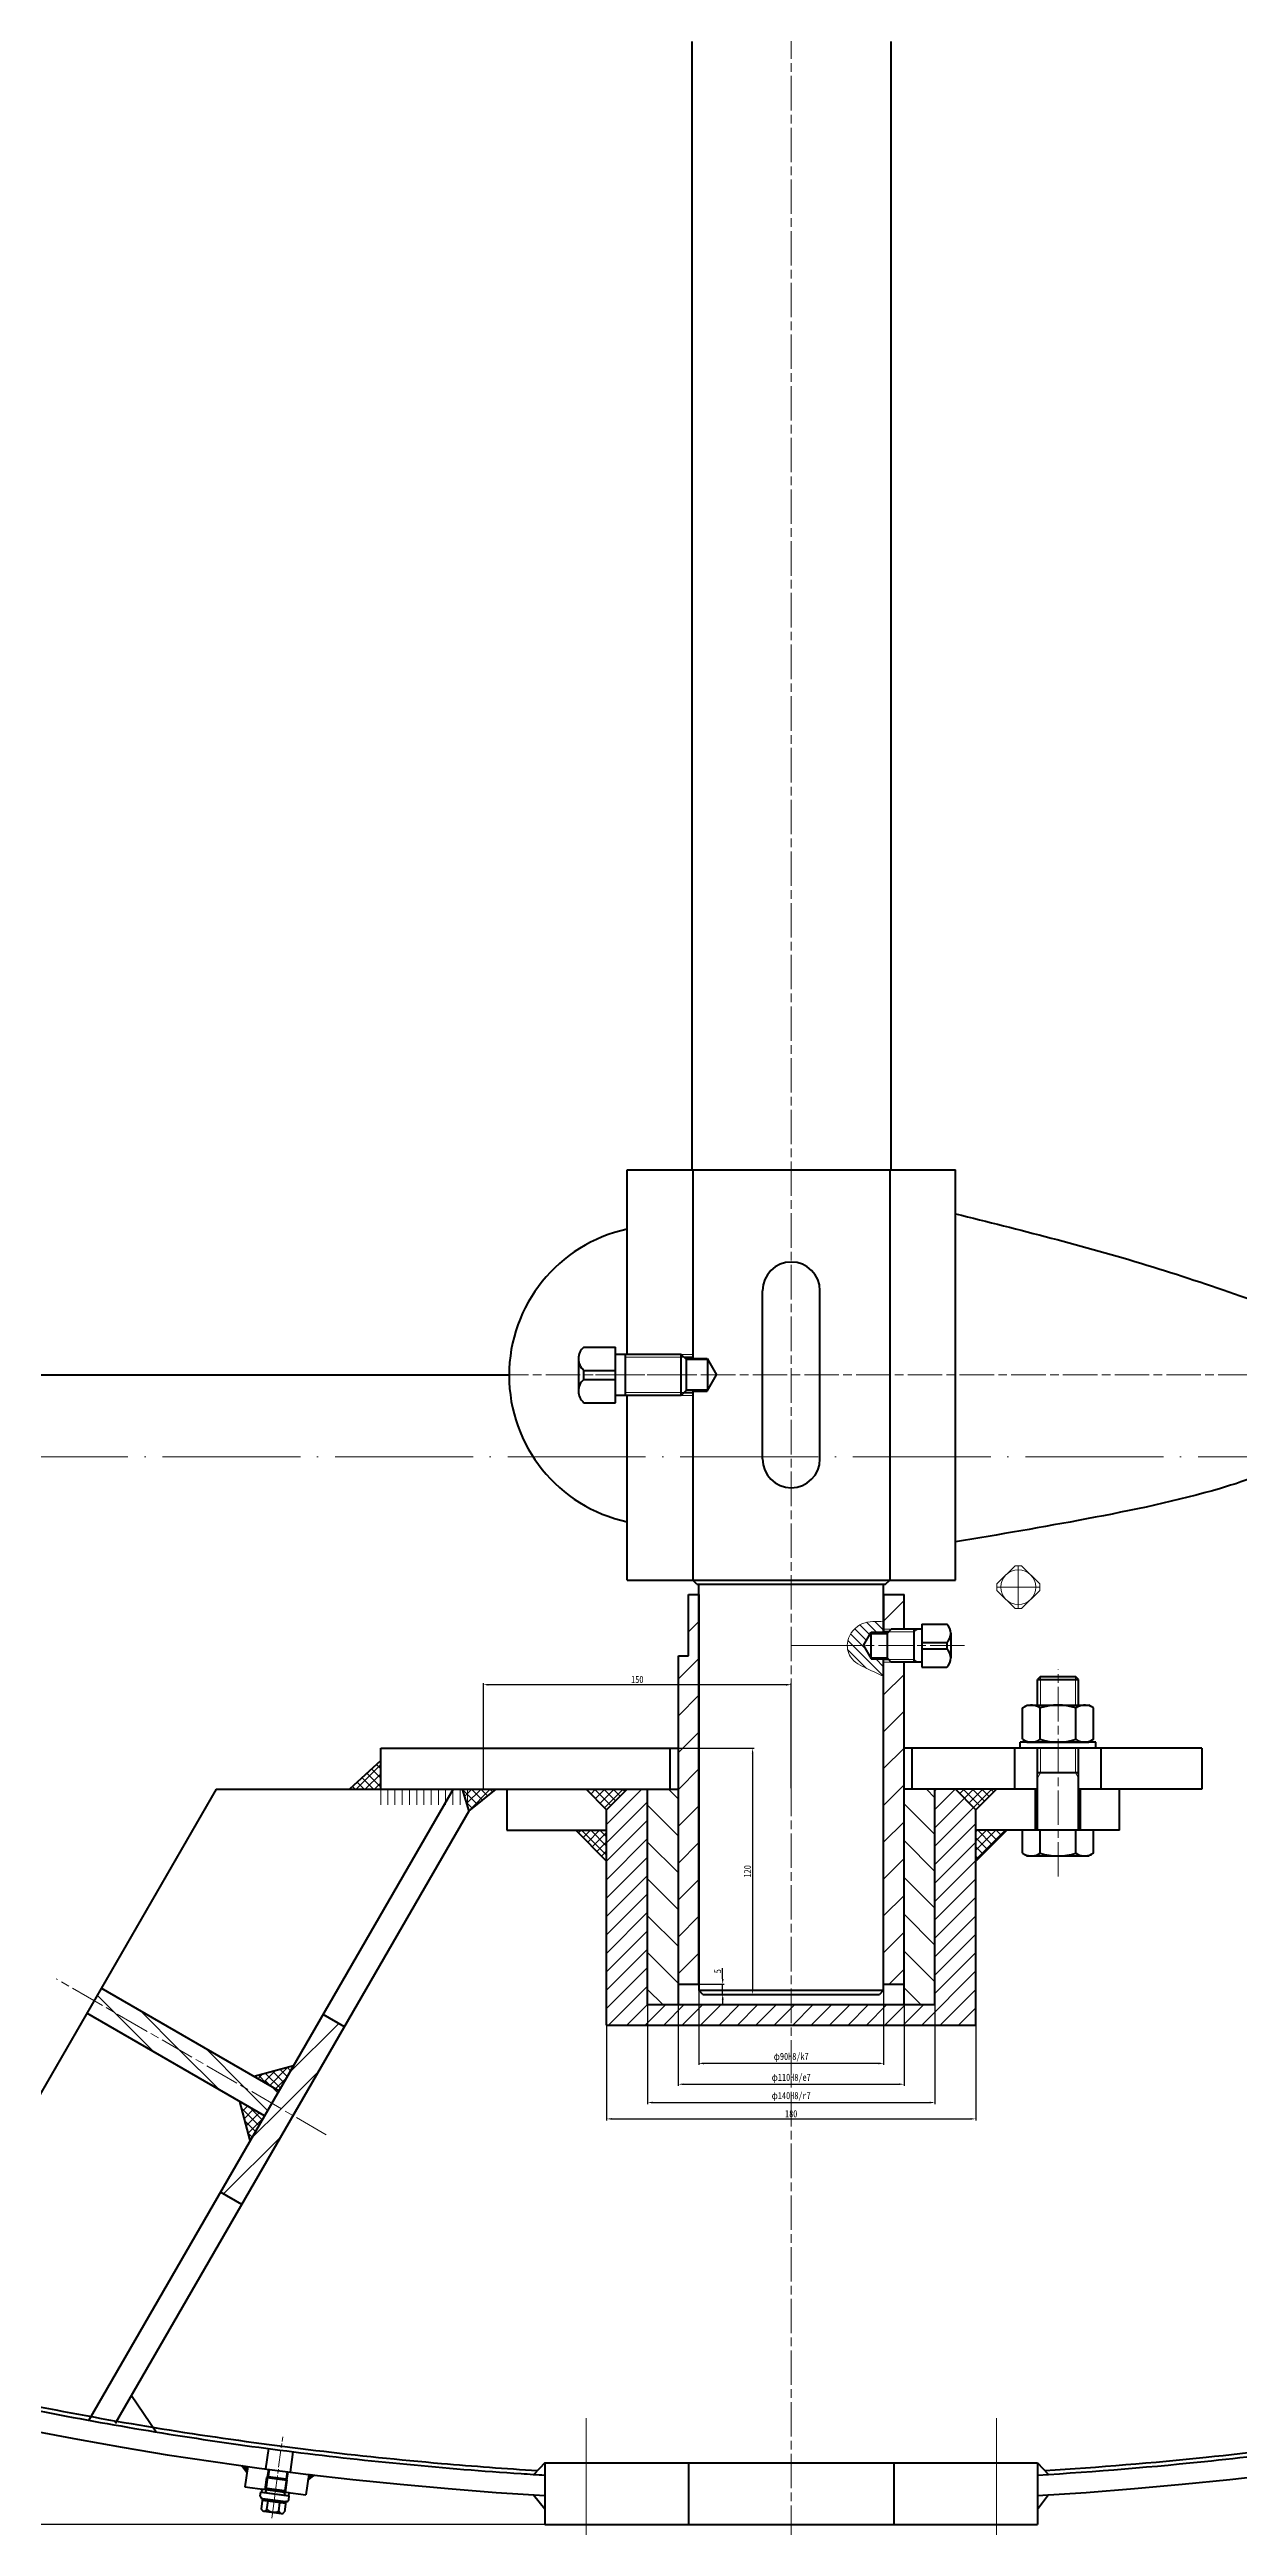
# Model space of a CAD drawing. Header units: millimetres. Extents: x 17368 to 100025, y -24769 to 12950.
# Drawn here: x 65357 to 65936, y -631 to 577 of the extents above; entities that cross this region are included whole.
import ezdxf

# ---------------------------------------------------------------- set-up
doc = ezdxf.new("R2010")
doc.units = ezdxf.units.MM
doc.header["$LTSCALE"] = 2.8
for name, pattern in [('ACAD_ISO04W100', [30, 24, -3, 0, -3]), ('AM_ISO08W050', [18, 12, -1.5, 3, -1.5]), ('AM_ISO08W050x2', [9, 6, -0.75, 1.5, -0.75])]:
    doc.linetypes.add(name, pattern=pattern)
doc.layers.get('0').update_dxf_attribs({"lineweight": 50})
doc.layers.get('Defpoints').update_dxf_attribs({"lineweight": 50})
for name, color, linetype, lineweight in [('AM_0N', 7, 'Continuous', 50), ('AM_4', 3, 'Continuous', 15), ('AM_4N', 3, 'Continuous', 15), ('AM_7N', 4, 'AM_ISO08W050', 15), ('dim', 7, 'Continuous', 15), ('red', 1, 'ACAD_ISO04W100', 15), ('细实线', 5, 'Continuous', 15)]:
    doc.layers.add(name, color=color, linetype=linetype, lineweight=lineweight)
doc.layers.add('不可打印线2', color=2, linetype='Continuous', lineweight=15, plot=False)
doc.styles.add('仿宋体', font='', dxfattribs={"width": 0.7, "height": 3.5})
doc.styles.get('仿宋体').set_extended_font_data('FangSong_GB2312')
doc.dimstyles.new('ISO-25', dxfattribs={"dimtxt": 3.5, "dimasz": 2.5, "dimexe": 1.25, "dimexo": 0.625, "dimtad": 1, "dimdsep": 46, "dimtxsty": '仿宋体', "dimcen": 2.5, "dimadec": 0, "dimazin": 0, "dimtfac": 1, "dimtmove": 0, "dimatfit": 1, "dimfxl": 0, "dimarcsym": 0})

# ---------------------------------------------------------------- blocks, each defined once
blk = doc.blocks.new('*D1276')
at = {"layer": 'Defpoints', "color": 0, "lineweight": 15}
for p in [(64013.8, 2340.4), (64667.7, 2340.4), (65618.3, -630)]:
    blk.add_point(p, dxfattribs=at)
at = {"layer": '细实线', "color": 0, "lineweight": -2}
for p, q in [((64667, 2340.4), (64013, 2340.4)), ((64013.8, -627.5), (64013.8, 2337.9)), ((65617.7, -630), (64013, -630))]:
    blk.add_line(p, q, dxfattribs=at)
at = {"layer": '细实线', "color": 0, "lineweight": 15}
for points in [[(64013.4, 2337.9), (64014.2, 2337.9), (64013.8, 2340.4)], [(64013.4, -627.5), (64014.2, -627.5), (64013.8, -630)]]:
    blk.add_solid(points, dxfattribs=at)
at = {"layer": '细实线', "color": 0, "insert": (64011.2, 855.2), "char_height": 3.5, "attachment_point": 5, "rotation": 90, "style": '仿宋体'}
blk.add_mtext('2970.39', dxfattribs=at)
blk = doc.blocks.new('*D1667')
at = {"layer": 'Defpoints', "color": 0, "lineweight": 15}
for p in [(65718.3, -220.6), (65568.3, -271.6), (65718.3, -271.6)]:
    blk.add_point(p, dxfattribs=at)
at = {"layer": '不可打印线2', "color": 0, "lineweight": -2}
for p, q in [((65568.3, -271), (65568.3, -219.8)), ((65570.8, -220.6), (65715.8, -220.6)), ((65718.3, -271), (65718.3, -219.8))]:
    blk.add_line(p, q, dxfattribs=at)
at = {"layer": '不可打印线2', "color": 0, "lineweight": 15}
for points in [[(65570.8, -220.2), (65570.8, -221.1), (65568.3, -220.6)], [(65715.8, -220.2), (65715.8, -221.1), (65718.3, -220.6)]]:
    blk.add_solid(points, dxfattribs=at)
at = {"layer": '不可打印线2', "color": 0, "lineweight": 15, "insert": (65643.3, -218.1), "char_height": 3.5, "attachment_point": 5, "style": '仿宋体'}
blk.add_mtext('150', dxfattribs=at)
blk = doc.blocks.new('*D1668')
at = {"layer": 'Defpoints', "color": 0, "lineweight": 15}
for p in [(65673.3, -366.2), (65763.3, -363.9), (65763.3, -405.2)]:
    blk.add_point(p, dxfattribs=at)
at = {"layer": '不可打印线2', "color": 0, "lineweight": -2}
for p, q in [((65673.3, -366.8), (65673.3, -406)), ((65763.3, -364.5), (65763.3, -406)), ((65675.8, -405.2), (65760.8, -405.2))]:
    blk.add_line(p, q, dxfattribs=at)
at = {"layer": '不可打印线2', "color": 0, "lineweight": 15}
for points in [[(65675.8, -404.8), (65675.8, -405.7), (65673.3, -405.2)], [(65760.8, -404.8), (65760.8, -405.7), (65763.3, -405.2)]]:
    blk.add_solid(points, dxfattribs=at)
at = {"layer": '不可打印线2', "color": 0, "lineweight": 15, "insert": (65718.3, -402.3), "char_height": 3.5, "attachment_point": 5, "style": '仿宋体'}
blk.add_mtext('φ90H8/k7', dxfattribs=at)
blk = doc.blocks.new('*D1669')
at = {"layer": 'Defpoints', "color": 0, "lineweight": 15}
for p in [(65773.3, -361.5), (65663.3, -366.3), (65773.3, -415.4)]:
    blk.add_point(p, dxfattribs=at)
at = {"layer": '不可打印线2', "color": 0, "lineweight": -2}
for p, q in [((65773.3, -362.1), (65773.3, -416.2)), ((65663.3, -366.9), (65663.3, -416.2)), ((65665.8, -415.4), (65770.8, -415.4))]:
    blk.add_line(p, q, dxfattribs=at)
at = {"layer": '不可打印线2', "color": 0, "lineweight": 15}
for points in [[(65665.8, -415), (65665.8, -415.8), (65663.3, -415.4)], [(65770.8, -415), (65770.8, -415.8), (65773.3, -415.4)]]:
    blk.add_solid(points, dxfattribs=at)
at = {"layer": '不可打印线2', "color": 0, "lineweight": 15, "insert": (65718.3, -412.5), "char_height": 3.5, "attachment_point": 5, "style": '仿宋体'}
blk.add_mtext('φ110H8/e7', dxfattribs=at)
blk = doc.blocks.new('*D1670')
at = {"layer": 'Defpoints', "color": 0, "lineweight": 15}
for p in [(65648.3, -347.5), (65788.3, -347.5), (65788.3, -424.3)]:
    blk.add_point(p, dxfattribs=at)
at = {"layer": '不可打印线2', "color": 0, "lineweight": -2}
for p, q in [((65648.3, -348.2), (65648.3, -425.1)), ((65788.3, -348.2), (65788.3, -425.1)), ((65650.8, -424.3), (65785.8, -424.3))]:
    blk.add_line(p, q, dxfattribs=at)
at = {"layer": '不可打印线2', "color": 0, "lineweight": 15}
for points in [[(65650.8, -423.9), (65650.8, -424.8), (65648.3, -424.3)], [(65785.8, -423.9), (65785.8, -424.8), (65788.3, -424.3)]]:
    blk.add_solid(points, dxfattribs=at)
at = {"layer": '不可打印线2', "color": 0, "lineweight": 15, "insert": (65718.3, -421.4), "char_height": 3.5, "attachment_point": 5, "style": '仿宋体'}
blk.add_mtext('φ140H8/r7', dxfattribs=at)
blk = doc.blocks.new('*D1671')
at = {"layer": 'Defpoints', "color": 0, "lineweight": 15}
for p in [(65628.3, -371.6), (65808.3, -371.6), (65808.3, -432.3)]:
    blk.add_point(p, dxfattribs=at)
at = {"layer": '不可打印线2', "color": 0, "lineweight": -2}
for p, q in [((65628.3, -372.3), (65628.3, -433.1)), ((65808.3, -372.3), (65808.3, -433.1)), ((65630.8, -432.3), (65805.8, -432.3))]:
    blk.add_line(p, q, dxfattribs=at)
at = {"layer": '不可打印线2', "color": 0, "lineweight": 15}
for points in [[(65630.8, -431.9), (65630.8, -432.7), (65628.3, -432.3)], [(65805.8, -431.9), (65805.8, -432.7), (65808.3, -432.3)]]:
    blk.add_solid(points, dxfattribs=at)
at = {"layer": '不可打印线2', "color": 0, "lineweight": 15, "insert": (65718.3, -429.8), "char_height": 3.5, "attachment_point": 5, "style": '仿宋体'}
blk.add_mtext('180', dxfattribs=at)
blk = doc.blocks.new('*D1672')
at = {"layer": 'Defpoints', "color": 0, "lineweight": 15}
for p in [(65673.3, -366.6), (65677.8, -371.6), (65684.9, -366.6)]:
    blk.add_point(p, dxfattribs=at)
at = {"layer": '不可打印线2', "color": 0, "lineweight": -2}
for p, q in [((65684.9, -364.1), (65684.9, -358.9)), ((65674, -366.6), (65685.7, -366.6)), ((65678.5, -371.6), (65685.7, -371.6)), ((65684.9, -371.6), (65684.9, -366.6)), ((65684.9, -374.1), (65684.9, -376.6))]:
    blk.add_line(p, q, dxfattribs=at)
at = {"layer": '不可打印线2', "color": 0, "lineweight": 15}
for points in [[(65684.5, -364.1), (65685.4, -364.1), (65684.9, -366.6)], [(65684.5, -374.1), (65685.4, -374.1), (65684.9, -371.6)]]:
    blk.add_solid(points, dxfattribs=at)
at = {"layer": '不可打印线2', "color": 0, "lineweight": 15, "insert": (65682.4, -360.3), "char_height": 3.5, "attachment_point": 5, "rotation": 90, "style": '仿宋体'}
blk.add_mtext('5', dxfattribs=at)
blk = doc.blocks.new('*D1673')
at = {"layer": 'Defpoints', "color": 0, "lineweight": 15}
for p in [(65657.5, -251.6), (65685.2, -371.6), (65699.5, -371.6)]:
    blk.add_point(p, dxfattribs=at)
at = {"layer": '不可打印线2', "color": 0, "lineweight": -2}
for p, q in [((65658.1, -251.6), (65700.3, -251.6)), ((65699.5, -254.1), (65699.5, -369.1)), ((65685.8, -371.6), (65700.3, -371.6))]:
    blk.add_line(p, q, dxfattribs=at)
at = {"layer": '不可打印线2', "color": 0, "lineweight": 15}
for points in [[(65699.1, -254.1), (65699.9, -254.1), (65699.5, -251.6)], [(65699.1, -369.1), (65699.9, -369.1), (65699.5, -371.6)]]:
    blk.add_solid(points, dxfattribs=at)
at = {"layer": '不可打印线2', "color": 0, "lineweight": 15, "insert": (65697, -311.6), "char_height": 3.5, "attachment_point": 5, "rotation": 90, "style": '仿宋体'}
blk.add_mtext('120', dxfattribs=at)

msp = doc.modelspace()

# ---------------------------------------------------------------- hatches: boundary and pattern name
at = {"layer": 'dim'}
h = msp.add_hatch(dxfattribs=at)
h.set_pattern_fill('ANSI37', color=256, scale=0.1, angle=-7.62934529, style=0)
h.set_pattern_definition([(37.3706547, (32533.68997, 9643.70398), (-0.1927126204, 0.252325377), []), (127.3706547, (32533.68997, 9643.70398), (-0.252325377, -0.1927126204), [])])
h.paths.add_polyline_path([(65450.48856, -601.32957), (65453.06579, -604.70158), (65453.46408, -601.72814)])
h = msp.add_hatch(dxfattribs=at)
h.set_pattern_fill('ANSI37', color=256, scale=0.1, angle=-7.62934529, style=0)
h.set_pattern_definition([(37.3706547, (32543.60145, 9642.6066), (-0.1927126204, 0.252325377), []), (127.3706547, (32543.60145, 9642.6066), (-0.252325377, -0.1927126204), [])])
h.paths.add_polyline_path([(65482.80022, -608.45426), (65486.17404, -605.87938), (65483.19852, -605.48081)])
at = {"layer": '细实线', "lineweight": 15}
h = msp.add_hatch(dxfattribs=at)
h.set_pattern_fill('ANSI31', color=256, scale=4, style=0)
h.set_pattern_definition([(45, (-2418.372, 2770.228), (-8.9802561, 8.9802561), [])])
h.paths.add_polyline_path([(65668.3313, -206.59), (65663.3313, -206.59), (65663.3313, -366.59), (65673.3313, -366.59), (65673.3313, -176.59), (65668.3313, -176.59)])
h.paths.add_polyline_path([(65773.3313, -176.59), (65763.3313, -176.59), (65763.3313, -193.59002), (65767.04261, -193.59002), (65773.3313, -193.59002)])
h.paths.add_polyline_path([(65773.3313, -209.58998), (65767.04261, -209.58998), (65763.3313, -209.58998), (65763.3313, -366.59), (65773.3313, -366.59)])
h.paths.add_polyline_path([(65763.3313, -208.36308), (65763.3313, -209.58998), (65767.04261, -209.58998), (65765.81571, -208.36308)])
h.paths.add_polyline_path([(65763.3313, -193.59002), (65763.3313, -194.81692), (65765.81571, -194.81692), (65767.04261, -193.59002)])
h = msp.add_hatch(dxfattribs=at)
h.set_pattern_fill('ANSI31', color=256, angle=90, style=0)
edge = h.paths.add_edge_path()
edge.add_spline(control_points=[(65763.3313, -189.9447), (65759.78033, -189.72121), (65752.37297, -189.255), (65746.11432, -196.2359), (65745.65956, -200.85919), (65745.66149, -201.59)], knot_values=[0, 0, 0, 0, 10.2996782482, 21.4852525421, 23.5919574597, 23.5919574597, 23.5919574597, 23.5919574597], degree=3, periodic=0)
edge.add_line((65745.66149, -201.59), (65747.2252, -201.59))
edge.add_line((65747.2252, -201.59), (65753.57852, -201.59))
edge.add_line((65753.57852, -201.59), (65757.3313, -195.09))
edge.add_line((65757.3313, -195.09), (65763.3313, -195.09))
edge.add_line((65763.3313, -195.09), (65763.3313, -189.9447))
edge = h.paths.add_edge_path()
edge.add_line((65753.57852, -201.59), (65747.2252, -201.59))
edge.add_line((65747.2252, -201.59), (65745.66149, -201.59))
edge.add_spline(control_points=[(65745.66149, -201.59), (65745.66668, -203.56436), (65747.17438, -208.98454), (65755.1829, -212.71978), (65760.75009, -215.32281), (65763.3313, -216.5297)], knot_values=[23.5919574597, 23.5919574597, 23.5919574597, 23.5919574597, 29.2834196898, 39.3292742338, 48.0133263468, 48.0133263468, 48.0133263468, 48.0133263468], degree=3, periodic=0)
edge.add_line((65763.3313, -216.5297), (65763.3313, -208.09))
edge.add_line((65763.3313, -208.09), (65757.3313, -208.09))
edge.add_line((65757.3313, -208.09), (65753.57852, -201.59))
h = msp.add_hatch(dxfattribs=at)
h.set_pattern_fill('ANSI37', color=256, style=0)
h.set_pattern_definition([(45, (-2418.372, 2770.2278), (-2.24506403, 2.24506403), []), (135, (-2418.372, 2770.2278), (-2.24506403, -2.24506403), [])])
h.paths.add_polyline_path([(65503.08938, -271.59), (65518.33131, -271.59), (65518.33131, -257.55465)])
h = msp.add_hatch(dxfattribs=at)
h.set_pattern_fill('ANSI37', color=256, style=0)
h.paths.add_polyline_path([(65557.9959, -271.59), (65561.27128, -282.30543), (65574.5941, -271.59)])
h = msp.add_hatch(dxfattribs=at)
h.set_pattern_fill('ANSI31', color=256, scale=2, style=0)
h.set_pattern_definition([(45, (-2418.372, 2770.228), (-4.49012806, 4.49012806), [])])
h.paths.add_polyline_path([(65628.3313, -386.59), (65718.3313, -386.59), (65718.3313, -376.59), (65648.3313, -376.59), (65648.3313, -271.59), (65638.3313, -271.59), (65628.3313, -281.59)])
h.paths.add_polyline_path([(65788.3313, -376.59), (65718.3313, -376.59), (65718.3313, -386.59), (65808.3313, -386.59), (65808.3313, -281.59), (65798.3313, -271.59), (65788.3313, -271.59)])
h = msp.add_hatch(dxfattribs=at)
h.set_pattern_fill('ANSI31', color=256, scale=4, angle=90, style=0)
h.set_pattern_definition([(135, (-2418.372, 2770.228), (-8.9802561, -8.9802561), [])])
h.paths.add_polyline_path([(65648.3313, -376.59), (65663.3313, -376.59), (65663.3313, -271.59), (65648.3313, -271.59)])
h.paths.add_polyline_path([(65788.3313, -271.59), (65773.3313, -271.59), (65773.3313, -376.59), (65788.3313, -376.59)])

# ---------------------------------------------------------------- linework, layer by layer
for p, q in [((65669.8313, 580.41), (65669.8313, 30.41)), ((65766.8313, 580.41), (65766.8313, 30.41)), ((65638.3313, 30.41), (65670.3313, 30.41)), ((65638.3313, -59.59), (65638.3313, 30.41)), ((65670.3313, 30.41), (65670.3313, -62.09)), ((65670.3313, 30.41), (65766.3313, 30.41)), ((65766.3313, 30.41), (65766.3313, -169.59)), ((65766.3313, 30.41), (65798.3313, 30.41)), ((65798.3313, -169.59), (65798.3313, 30.41)), ((65704.3313, -110.59), (65704.3313, -28.59)), ((65732.3313, -110.59), (65732.3313, -28.59)), ((65265.7798, -69.59), (65580.83183, -69.59)), ((65670.3313, -61.59), (65677.3313, -61.59)), ((65670.3313, -61.59), (65677.3313, -61.59)), ((65677.3313, -61.59), (65681.9501, -69.59)), ((65677.3313, -61.59), (65677.3313, -62.09)), ((65677.3313, -61.59), (65681.9501, -69.59)), ((65677.3313, -61.59), (65677.3313, -62.09)), ((65677.3313, -77.59), (65681.9501, -69.59)), ((65677.3313, -77.59), (65681.9501, -69.59)), ((65638.3313, -169.59), (65638.3313, -79.59)), ((65670.3313, -77.09), (65670.3313, -169.59)), ((65670.3313, -77.59), (65677.3313, -77.59)), ((65670.3313, -77.59), (65677.3313, -77.59)), ((65677.3313, -77.09), (65677.3313, -77.59)), ((65677.3313, -77.09), (65677.3313, -77.59)), ((65638.3313, -169.59), (65670.3313, -169.59)), ((65668.3313, -176.59), (65673.3313, -176.59)), ((65668.3313, -206.59), (65668.3313, -176.59)), ((65672.3313, -171.59), (65670.3313, -169.59)), ((65670.3313, -169.59), (65766.3313, -169.59)), ((65672.3313, -171.59), (65764.3313, -171.59)), ((65673.3313, -366.59), (65673.3313, -171.59)), ((65673.3313, -176.59), (65673.3313, -369.59)), ((65763.3313, -195.59), (65763.3313, -171.59)), ((65763.3313, -176.59), (65773.3313, -176.59)), ((65763.3313, -176.59), (65763.3313, -195.59)), ((65764.3313, -171.59), (65766.3313, -169.59)), ((65766.3313, -169.59), (65798.3313, -169.59)), ((65773.3313, -193.59002), (65773.3313, -176.59)), ((65782.04262, -191.14), (65794.15399, -191.14)), ((65782.04262, -191.14), (65782.04262, -212.04)), ((65753.57852, -201.59), (65757.3313, -195.09)), ((65753.57852, -201.59), (65757.3313, -208.09)), ((65757.04262, -195.59), (65765.04262, -195.59)), ((65757.04262, -195.59), (65757.04262, -207.59)), ((65757.3313, -195.09), (65763.3313, -195.09)), ((65757.3313, -195.59), (65757.3313, -195.09)), ((65765.04262, -195.59), (65765.04262, -207.59)), ((65782.04262, -200.01918), (65782.04262, -203.16082)), ((65782.04262, -200.01918), (65794.15399, -200.01918)), ((65782.04262, -203.16082), (65794.15399, -203.16082)), ((65794.15399, -200.01918), (65794.15399, -203.16082)), ((65796.04262, -195.57959), (65796.04262, -207.60044)), ((65663.3313, -376.59), (65663.3313, -206.59)), ((65663.3313, -206.59), (65668.3313, -206.59)), ((65757.04262, -207.59), (65765.04262, -207.59)), ((65757.3313, -208.09), (65757.3313, -207.59)), ((65757.3313, -208.09), (65763.3313, -208.09)), ((65763.3313, -369.59), (65763.3313, -207.59)), ((65773.3313, -376.59), (65773.3313, -209.58998)), ((65782.04262, -212.04), (65794.15402, -212.04)), ((65518.33131, -271.59), (65518.33131, -251.59)), ((65518.33131, -251.59), (65663.3313, -251.59)), ((65659.3313, -271.59), (65659.3313, -251.59)), ((65918.33129, -251.59), (65773.3313, -251.59)), ((65777.3313, -271.59), (65777.3313, -251.59)), ((65866.8313, -248.59), (65829.8313, -248.59)), ((65918.33129, -251.59), (65918.33129, -271.59)), ((65518.33131, -257.55465), (65503.08938, -271.59)), ((65438.13137, -271.59), (65279.57749, -546.21338)), ((65553.60143, -271.59), (65375.98333, -579.23357)), ((65438.13137, -271.59), (65630.3313, -271.59)), ((65557.9959, -271.59), (65561.27128, -282.30543)), ((65561.27128, -282.30543), (65574.5941, -271.59)), ((65579.7673, -271.59), (65579.7673, -291.59)), ((65628.3313, -281.59), (65618.3313, -271.59)), ((65628.3313, -281.59), (65638.3313, -271.59)), ((65630.3313, -271.59), (65663.3313, -271.59)), ((65648.3313, -376.59), (65648.3313, -271.59)), ((65806.3313, -271.59), (65773.3313, -271.59)), ((65788.3313, -376.59), (65788.3313, -271.59)), ((65808.3313, -281.59), (65798.3313, -271.59)), ((65838.33128, -271.59), (65806.3313, -271.59)), ((65808.3313, -281.59), (65818.3313, -271.59)), ((65918.33129, -271.59), (65858.33128, -271.59)), ((65878.3313, -291.59), (65878.3313, -271.59)), ((65561.27128, -282.30543), (65388.90602, -580.85082)), ((65628.3313, -386.59), (65628.3313, -281.59)), ((65808.3313, -386.59), (65808.3313, -281.59)), ((65579.7673, -291.59), (65628.3313, -291.59)), ((65628.3313, -306.59), (65613.3313, -291.59)), ((65808.3313, -306.59), (65823.3313, -291.59)), ((65878.3313, -291.59), (65808.3313, -291.59)), ((65468.71616, -418.6156), (65382.11362, -368.6156)), ((65663.3313, -366.59), (65673.3313, -366.59)), ((65673.3313, -369.59), (65763.3313, -369.59)), ((65675.3313, -371.59), (65673.3313, -369.59)), ((65675.3313, -371.59), (65761.3313, -371.59)), ((65763.3313, -369.59), (65761.3313, -371.59)), ((65763.3313, -366.59), (65773.3313, -366.59)), ((65461.71616, -430.73995), (65375.11362, -380.73995)), ((65500.60846, -387.37651), (65490.21616, -381.37651)), ((65648.3313, -376.59), (65788.3313, -376.59)), ((65628.3313, -386.59), (65808.3313, -386.59)), ((65475.71616, -406.49124), (65456.5918, -411.6156)), ((65454.71616, -442.86431), (65449.5918, -423.73995)), ((65450.60846, -473.97905), (65440.21616, -467.97905)), ((65396.84675, -567.09706), (65408.93574, -584.93946)), ((65598.3313, -599.97756), (65592.83084, -605.61739)), ((65598.3313, -599.97756), (65598.3313, -629.97756)), ((65598.3313, -599.97756), (65838.33543, -599.97756)), ((65668.3313, -599.97756), (65668.3313, -629.97756)), ((65768.3313, -599.97756), (65768.3313, -629.97756)), ((65838.3313, -599.97756), (65838.3313, -629.97756)), ((65838.3313, -599.97756), (65843.75842, -605.62192)), ((65592.79629, -615.63529), (65598.3313, -622.34299)), ((65843.63551, -615.64988), (65838.3313, -622.7476)), ((65598.3313, -629.97756), (65838.33543, -629.97756))]:
    msp.add_line(p, q)
at = {"extrusion": (1, -4.10464e-07, 0)}
for p, q in [((65827.33129, -271.59), (65827.3313, -251.59)), ((65829.8313, -251.59), (65829.8313, -248.59)), ((65866.8313, -251.59), (65866.8313, -248.59)), ((65869.33129, -271.59), (65869.3313, -251.59))]:
    msp.add_line(p, q, dxfattribs=at)
for centre, radius, start, end in [((65653.78625, -69.86815), 72.95495, 102.23033958, 257.76966042), ((65718.3313, -28.59), 14, 0, 180), ((65718.3313, -110.59), 14, 180, 0), ((65789.88025, -195.57959), 6.16238, 313.90959303, 46.09040697), ((65789.88024, -207.60043), 6.16238, 313.90956002, 46.09037395)]:
    msp.add_arc(centre, radius, start, end)
for start_param, end_param in [(0, 1.4517031249), (1.6898895287, 3.1415926536)]:
    msp.add_ellipse((65718.3313, -109.59), major_axis=(-1010, 0), ratio=0.504950495, start_param=start_param, end_param=end_param)
msp.add_spline([(65798.3313, 8.9589), (65891.62312, -16.03857), (65937.12815, -31.02271), (65974.22607, -47.96317), (65993.3313, -69.59), (65966.859, -107.39637), (65927.44781, -124.92459), (65862.23946, -139.81963), (65798.3313, -151.0411)], degree=3)
for points, knots in [([(64718.3313, -109.59), (64718.3313, -124.77689), (64719.729, -139.96411), (64725.89936, -173.39022), (64731.31261, -191.61032), (64746.20053, -227.73927), (64755.67624, -245.64765), (64778.62434, -280.92632), (64792.09691, -298.29573), (64822.90237, -332.252), (64840.23498, -348.8383), (64878.5557, -380.98965), (64899.54347, -396.55446), (64944.91185, -426.44177), (64969.29217, -440.76419), (65021.13469, -467.96766), (65048.59667, -480.84868), (65106.25071, -504.99394), (65136.44258, -516.25815), (65199.16982, -537.01879), (65231.70502, -546.5152), (65298.70309, -563.61439), (65333.16579, -571.21716), (65403.57922, -584.42917), (65439.52976, -590.03838), (65512.46092, -599.18996), (65549.44135, -602.73231), (65590.57517, -605.47659), (65594.45186, -605.72361), (65598.3313, -605.9592)], [0, 0, 0, 0, 0.0929437775, 0.0929437775, 0.2051512311, 0.2051512311, 0.3173586846, 0.3173586846, 0.4295661382, 0.4295661382, 0.5417735918, 0.5417735918, 0.6539810454, 0.6539810454, 0.7661884989, 0.7661884989, 0.8783959525, 0.8783959525, 0.9906034061, 0.9906034061, 1.1028108596, 1.1028108596, 1.2150183132, 1.2150183132, 1.3272257668, 1.3272257668, 1.4394332203, 1.4394332203, 1.4510986181, 1.4510986181, 1.4510986181, 1.4510986181]), ([(64720.3313, -109.59), (64720.3313, -125.04756), (64721.7908, -140.50556), (64728.07174, -173.65934), (64733.36729, -191.34274), (64747.71528, -226.17003), (64756.71095, -243.31786), (64778.6373, -277.5083), (64791.6498, -294.54064), (64821.94122, -328.46777), (64839.35582, -345.33643), (64878.65475, -378.60552), (64900.67381, -394.96944), (64949.2102, -426.80754), (64975.84451, -442.23936), (65033.3258, -471.70369), (65064.24982, -485.6997), (65129.3662, -511.66596), (65163.55676, -523.63728), (65234.66587, -545.35523), (65271.58297, -555.10273), (65347.56282, -572.21367), (65386.62469, -579.57745), (65466.27939, -591.80196), (65506.8718, -596.66236), (65563.44, -601.58315), (65579.03302, -602.7491), (65594.67236, -603.72921)], [0, 0, 0, 0, 0.0953708949, 0.0953708949, 0.2051019215, 0.2051019215, 0.3131724379, 0.3131724379, 0.4235577031, 0.4235577031, 0.5378247607, 0.5378247607, 0.6560410394, 0.6560410394, 0.7778805706, 0.7778805706, 0.902345946, 0.902345946, 1.0268113214, 1.0268113214, 1.1512766968, 1.1512766968, 1.2757420722, 1.2757420722, 1.4002074476, 1.4002074476, 1.4473047839, 1.4473047839, 1.4473047839, 1.4473047839]), ([(65838.3313, -605.95911), (65866.78556, -604.23087), (65895.09176, -601.88811), (65959.93467, -595.07141), (65996.28909, -590.16101), (66067.66487, -578.31857), (66102.68603, -571.38655), (66170.94875, -555.5918), (66204.19012, -546.72909), (66268.46867, -527.19), (66299.50567, -516.51365), (66358.97833, -493.48977), (66387.4138, -481.14227), (66441.31913, -454.94326), (66466.78877, -441.09178), (66514.4369, -412.07583), (66536.61513, -396.91142), (66577.40044, -365.48325), (66596.0072, -349.21965), (66629.4238, -315.82606), (66644.23331, -298.69651), (66669.89407, -263.81482), (66680.74528, -246.06347), (66698.39945, -210.17438), (66705.20316, -192.03739), (66714.73458, -155.57995), (66717.46358, -137.25911), (66718.2726, -115.81472), (66718.3313, -112.70236), (66718.3313, -109.59)], [1.6904940615, 1.6904940615, 1.6904940615, 1.6904940615, 1.7760555811, 1.7760555811, 1.8882630346, 1.8882630346, 2.0004704882, 2.0004704882, 2.1126779418, 2.1126779418, 2.2248853953, 2.2248853953, 2.3370928489, 2.3370928489, 2.4493003025, 2.4493003025, 2.5615077561, 2.5615077561, 2.6737152096, 2.6737152096, 2.7859226632, 2.7859226632, 2.8981301168, 2.8981301168, 3.0103375703, 3.0103375703, 3.1225450239, 3.1225450239, 3.1415926536, 3.1415926536, 3.1415926536, 3.1415926536]), ([(65841.94168, -603.73246), (65868.29589, -602.08119), (65894.51864, -599.90216), (65964.37447, -592.64876), (66007.61033, -586.61309), (66092.07208, -571.68819), (66133.29824, -562.79993), (66212.99097, -542.33701), (66251.45754, -530.76312), (66324.93078, -505.15032), (66359.93637, -491.11123), (66425.84916, -460.84114), (66456.75443, -444.60928), (66513.90229, -410.27623), (66540.1438, -392.17459), (66583.45881, -357.6822), (66601.33503, -341.526), (66633.34339, -308.41444), (66647.47808, -291.45957), (66671.86107, -256.99225), (66682.11218, -239.47984), (66698.65894, -204.12544), (66704.95744, -186.28271), (66713.58948, -150.45273), (66715.92512, -132.46374), (66716.31513, -112.8436), (66716.3313, -111.2168), (66716.3313, -109.59)], [1.6942390838, 1.6942390838, 1.6942390838, 1.6942390838, 1.7736035738, 1.7736035738, 1.9074124884, 1.9074124884, 2.041221403, 2.041221403, 2.1750303176, 2.1750303176, 2.3088392322, 2.3088392322, 2.4426481467, 2.4426481467, 2.5764570613, 2.5764570613, 2.6874767556, 2.6874767556, 2.7984964498, 2.7984964498, 2.909516144, 2.909516144, 3.0205358383, 3.0205358383, 3.1315555325, 3.1315555325, 3.1415926536, 3.1415926536, 3.1415926536, 3.1415926536])]:
    msp.add_open_spline(points, degree=3, knots=knots)
at = {"layer": 'AM_0N', "extrusion": (-1.22461e-16, -1, 0)}
for p, q in [((65617.31998, -56.04), (65632.61998, -56.04)), ((65617.31998, -56.04), (65632.61998, -56.04)), ((65664.75998, -59.59), (65632.61998, -59.59)), ((65664.75998, -59.59), (65632.61998, -59.59)), ((65617.31998, -67.40658), (65632.61998, -67.40658)), ((65617.31998, -67.40658), (65632.61998, -67.40658)), ((65617.31998, -71.77342), (65632.61998, -71.77342)), ((65617.31998, -71.77342), (65632.61998, -71.77342)), ((65677.61998, -62.09), (65667.25998, -62.09)), ((65677.61998, -62.09), (65667.25998, -62.09)), ((65617.31998, -83.14), (65632.61998, -83.14)), ((65617.31998, -83.14), (65632.61998, -83.14)), ((65664.75998, -79.59), (65632.61998, -79.59)), ((65664.75998, -79.59), (65632.61998, -79.59)), ((65677.61998, -77.09), (65667.25998, -77.09)), ((65677.61998, -77.09), (65667.25998, -77.09))]:
    msp.add_line(p, q, dxfattribs=at)
at = {"layer": 'AM_0N', "extrusion": (-1, 1.22461e-16, 0)}
for p, q in [((65632.61998, -59.59), (65632.61998, -56.04)), ((65632.61998, -59.59), (65632.61998, -56.04)), ((65632.61998, -79.59), (65632.61998, -59.59)), ((65632.61998, -79.59), (65632.61998, -59.59)), ((65637.61998, -79.59), (65637.61998, -59.59)), ((65637.61998, -79.59), (65637.61998, -59.59)), ((65664.75998, -79.59), (65664.75998, -59.59)), ((65664.75998, -79.59), (65664.75998, -59.59)), ((65614.61998, -61.72329), (65614.61998, -77.45671)), ((65614.61998, -61.72329), (65614.61998, -77.45671)), ((65617.31998, -71.77342), (65617.31998, -67.40658)), ((65617.31998, -71.77342), (65617.31998, -67.40658)), ((65667.25998, -77.09), (65667.25998, -62.09)), ((65667.25998, -77.09), (65667.25998, -62.09)), ((65677.61998, -77.09), (65677.61998, -62.09)), ((65677.61998, -77.09), (65677.61998, -62.09)), ((65632.61998, -83.14), (65632.61998, -79.59)), ((65632.61998, -83.14), (65632.61998, -79.59))]:
    msp.add_line(p, q, dxfattribs=at)
at = {"layer": 'AM_0N', "extrusion": (0.707107, 0.707107, 0)}
for p, q in [((65667.25998, -62.09), (65664.75998, -59.59)), ((65667.25998, -62.09), (65664.75998, -59.59)), ((65858.33128, -218.12362), (65856.79766, -216.59))]:
    msp.add_line(p, q, dxfattribs=at)
at = {"layer": 'AM_0N'}
for p, q in [((65666.11298, -60.943), (65670.3313, -60.943)), ((65666.11298, -78.237), (65670.3313, -78.237)), ((65765.04262, -195.59), (65767.04261, -193.59002)), ((65765.04262, -207.59), (65767.04261, -209.58998)), ((65453.06579, -604.70158), (65450.48856, -601.32957)), ((65462.38441, -602.92302), (65463.70947, -593.03084)), ((65474.28334, -604.4777), (65475.61102, -594.5659)), ((65461.84878, -614.45398), (65462.55928, -613.49099)), ((65462.74798, -612.36156), (65462.04792, -612.96726)), ((65471.76025, -615.78162), (65471.32823, -614.66559)), ((65471.44342, -613.52632), (65471.9594, -614.2949)), ((65482.80022, -608.45426), (65486.17404, -605.87938))]:
    msp.add_line(p, q, dxfattribs=at)
at = {"layer": 'AM_0N', "extrusion": (-0.707107, 0.707107, 0)}
for p, q in [((65667.25998, -77.09), (65664.75998, -79.59)), ((65667.25998, -77.09), (65664.75998, -79.59)), ((65839.86491, -216.59), (65838.33128, -218.12362))]:
    msp.add_line(p, q, dxfattribs=at)
at = {"layer": 'AM_0N', "extrusion": (-1.83691e-16, -1, 0)}
for p, q in [((65765.81571, -194.81692), (65763.3313, -194.81692)), ((65782.04262, -193.59002), (65767.04261, -193.59002))]:
    msp.add_line(p, q, dxfattribs=at)
at = {"layer": 'AM_0N', "extrusion": (1, -1.83691e-16, 0)}
msp.add_line((65778.04262, -193.58971), (65778.04262, -209.58971), dxfattribs=at)
at = {"layer": 'AM_0N', "extrusion": (-1.83691e-16, 1, 0)}
for p, q in [((65765.81571, -208.36308), (65763.3313, -208.36308)), ((65782.04262, -209.58998), (65767.04261, -209.58998))]:
    msp.add_line(p, q, dxfattribs=at)
at = {"layer": 'AM_0N', "extrusion": (-6.12303e-17, 1, 0)}
for p, q in [((65839.86491, -216.59), (65856.79766, -216.59)), ((65838.33128, -218.12362), (65858.33128, -218.12362))]:
    msp.add_line(p, q, dxfattribs=at)
at = {"layer": 'AM_0N', "extrusion": (-1, 6.12303e-17, 0)}
for p, q in [((65838.33128, -230.59), (65838.33128, -218.12362)), ((65858.33128, -230.59), (65858.33128, -218.12362)), ((65831.0063, -247.24766), (65831.0063, -231.93234)), ((65839.66656, -247.24766), (65839.66656, -231.93234)), ((65856.99605, -247.24766), (65856.99605, -231.93234)), ((65865.6563, -247.24766), (65865.6563, -231.93234)), ((65838.33128, -291.59), (65838.33128, -251.59)), ((65858.33128, -291.59), (65858.33128, -251.59)), ((65837.33128, -291.59), (65837.33128, -271.59)), ((65859.33128, -291.59), (65859.33128, -271.59)), ((65831.00628, -302.74766), (65831.00628, -291.59)), ((65839.66654, -302.74766), (65839.66654, -291.59)), ((65856.99603, -302.74766), (65856.99603, -291.59)), ((65865.65628, -302.74766), (65865.65628, -291.59))]:
    msp.add_line(p, q, dxfattribs=at)
at = {"layer": 'AM_0N', "extrusion": (0.5, -0.866025, 0)}
msp.add_line((65831.0063, -231.93234), (65833.3313, -230.59), dxfattribs=at)
at = {"layer": 'AM_0N', "extrusion": (6.12303e-17, 1, 0)}
for p, q in [((65833.3313, -230.59), (65863.3313, -230.59)), ((65833.3313, -248.59), (65863.3313, -248.59)), ((65858.33129, -263.6473), (65838.33129, -263.6473)), ((65833.33128, -304.09), (65863.33128, -304.09))]:
    msp.add_line(p, q, dxfattribs=at)
at = {"layer": 'AM_0N', "extrusion": (6.12303e-17, -1, 0)}
msp.add_line((65833.3313, -230.59), (65863.3313, -230.59), dxfattribs=at)
at = {"layer": 'AM_0N', "extrusion": (-0.5, -0.866025, 0)}
msp.add_line((65865.6563, -231.93234), (65863.3313, -230.59), dxfattribs=at)
at = {"layer": 'AM_0N', "extrusion": (0.5, 0.866025, 0)}
for p, q in [((65831.0063, -247.24766), (65833.3313, -248.59)), ((65831.00628, -302.74766), (65833.33128, -304.09))]:
    msp.add_line(p, q, dxfattribs=at)
at = {"layer": 'AM_0N', "extrusion": (-0.5, 0.866025, 0)}
for p, q in [((65865.6563, -247.24766), (65863.3313, -248.59)), ((65865.65628, -302.74766), (65863.33128, -304.09))]:
    msp.add_line(p, q, dxfattribs=at)
at = {"layer": 'AM_0N', "extrusion": (0.991148, -0.132764, 0)}
for p, q in [((65453.46408, -601.72814), (65452.13644, -611.63962)), ((65463.98358, -603.13722), (65463.51891, -606.60624)), ((65472.67902, -604.30198), (65472.21434, -607.77099)), ((65483.21619, -605.57912), (65481.87087, -615.62254))]:
    msp.add_line(p, q, dxfattribs=at)
at = {"layer": 'AM_0N', "extrusion": (0.132764, 0.991148, 0)}
for p, q in [((65452.13644, -611.63962), (65481.87087, -615.62254)), ((65459.86648, -614.18845), (65461.84878, -614.45398)), ((65460.16382, -614.22828), (65473.4452, -616.00732)), ((65473.64435, -614.5206), (65460.36297, -612.74156)), ((65461.84878, -614.45398), (65471.76025, -615.78162)), ((65462.04792, -612.96726), (65471.9594, -614.2949)), ((65462.74798, -612.36156), (65471.44342, -613.52632)), ((65462.82944, -607.13282), (65472.74092, -608.46046)), ((65463.51891, -606.60624), (65472.21434, -607.77099)), ((65471.76025, -615.78162), (65473.74255, -616.04715)), ((65460.68234, -617.32453), (65460.45934, -617.29466)), ((65460.57613, -618.11745), (65472.02389, -619.65087)), ((65460.68234, -617.32453), (65472.1301, -618.85795)), ((65461.31735, -623.46318), (65469.90193, -624.61308)), ((65472.35311, -618.88783), (65472.1301, -618.85795))]:
    msp.add_line(p, q, dxfattribs=at)
at = {"layer": 'AM_0N', "extrusion": (-0.991148, 0.132764, 0)}
for p, q in [((65459.60095, -616.17075), (65459.86648, -614.18845)), ((65460.36297, -612.74156), (65460.16382, -614.22828)), ((65462.04792, -612.96726), (65462.82944, -607.13282)), ((65471.9594, -614.2949), (65472.74092, -608.46046)), ((65473.4452, -616.00732), (65473.64435, -614.5206)), ((65460.68234, -617.32453), (65460.00525, -622.37938)), ((65462.86842, -622.7629), (65463.43931, -618.50097)), ((65468.58982, -623.52929), (65469.16071, -619.26735)), ((65472.1301, -618.85795), (65471.453, -623.91281)), ((65473.47702, -618.02944), (65473.74255, -616.04715))]:
    msp.add_line(p, q, dxfattribs=at)
at = {"layer": 'AM_0N', "extrusion": (0.15378, 0.988105, 0)}
msp.add_line((65462.04792, -612.96726), (65462.36401, -613.01645), dxfattribs=at)
at = {"layer": 'AM_0N', "extrusion": (-0.606969, 0.794726, 0)}
msp.add_line((65462.82944, -607.13282), (65463.51891, -606.60624), dxfattribs=at)
at = {"layer": 'AM_0N', "extrusion": (0.111688, 0.993743, 0)}
msp.add_line((65471.9594, -614.2949), (65471.64151, -614.25917), dxfattribs=at)
at = {"layer": 'AM_0N', "extrusion": (0.794726, 0.606969, 0)}
msp.add_line((65472.74092, -608.46046), (65472.21434, -607.77099), dxfattribs=at)
at = {"layer": 'AM_0N'}
for centre, radius, start, end in [((65621.95141, -61.72329), 7.33144, 129.17736064, 180), ((65621.95141, -61.72329), 7.33144, 129.17736064, 180), ((65621.95141, -61.72329), 7.33144, 180, 230.82263936), ((65621.95141, -61.72329), 7.33144, 180, 230.82263936), ((65621.95141, -77.45671), 7.33144, 129.17736064, 180), ((65621.95141, -77.45671), 7.33144, 129.17736064, 180), ((65621.95141, -77.45671), 7.33144, 180, 230.82263936), ((65621.95141, -77.45671), 7.33144, 180, 230.82263936), ((65835.33643, -238.24525), 7.65525, 55.55312762, 115.55312762), ((65848.3313, -259.22646), 28.63646, 72.38752601, 107.61247399), ((65861.32617, -238.24525), 7.65525, 64.44687238, 124.44687238), ((65835.33643, -240.93475), 7.65525, 244.44687238, 304.44687238), ((65848.3313, -219.95354), 28.63646, 252.38752601, 287.61247399), ((65861.32617, -240.93475), 7.65525, 235.55312762, 295.55312762), ((65835.33641, -296.43475), 7.65525, 244.44687238, 304.44687238), ((65848.33128, -275.45354), 28.63646, 252.38752601, 287.61247399), ((65861.32616, -296.43475), 7.65525, 235.55312762, 295.55312762), ((65462.31787, -613.31288), 0.3, 323.57957374, 81.15393637), ((65471.608, -614.55729), 0.3, 83.58737305, 201.16173568), ((65460.5921, -616.30351), 1, 172.37065471, 262.37065471), ((65461.53097, -621.86841), 1.60901, 198.51601964, 262.37065471), ((65461.53097, -621.86841), 1.60901, 262.37065471, 326.22528978), ((65466.28382, -619.00506), 5.07802, 227.73326419, 297.00804523), ((65470.11554, -623.01831), 1.60901, 198.51601964, 262.37065471), ((65470.11554, -623.01831), 1.60901, 262.37065471, 326.22528978), ((65472.48587, -617.89668), 1, 262.37065471, 352.37065471)]:
    msp.add_arc(centre, radius, start, end, dxfattribs=at)
at = {"layer": 'AM_4', "extrusion": (0.132764, 0.991148, 0)}
msp.add_line((65462.61522, -613.35271), (65471.31066, -614.51746), dxfattribs=at)
at = {"layer": 'AM_4N', "extrusion": (-1.22461e-16, -1, 0)}
for p, q in [((65666.11298, -60.943), (65637.61998, -60.943)), ((65666.11298, -60.943), (65637.61998, -60.943)), ((65666.11298, -78.237), (65637.61998, -78.237)), ((65666.11298, -78.237), (65637.61998, -78.237))]:
    msp.add_line(p, q, dxfattribs=at)
at = {"layer": 'AM_4N', "lineweight": 15, "extrusion": (-1.83691e-16, -1, 0)}
for p, q in [((65767.04261, -193.59002), (65763.3313, -193.59002)), ((65778.04262, -194.81692), (65765.81571, -194.81692))]:
    msp.add_line(p, q, dxfattribs=at)
at = {"layer": 'AM_4N', "lineweight": 15}
for p, q in [((65778.04262, -194.81661), (65780.04262, -193.58971)), ((65778.04262, -208.36281), (65780.04262, -209.58971))]:
    msp.add_line(p, q, dxfattribs=at)
at = {"layer": 'AM_4N', "lineweight": 15, "extrusion": (-1.83691e-16, 1, 0)}
for p, q in [((65767.04261, -209.58998), (65763.3313, -209.58998)), ((65778.04262, -208.36308), (65765.81571, -208.36308))]:
    msp.add_line(p, q, dxfattribs=at)
at = {"layer": 'AM_4N', "extrusion": (-1, 6.12303e-17, 0)}
for p, q in [((65839.86491, -230.59), (65839.86491, -216.59)), ((65856.79766, -230.59), (65856.79766, -216.59)), ((65839.86491, -263.6473), (65839.86491, -251.59)), ((65856.79766, -263.6473), (65856.79766, -251.59))]:
    msp.add_line(p, q, dxfattribs=at)
at = {"layer": 'AM_4N', "extrusion": (0.852394, -0.522901, 0)}
msp.add_line((65839.86492, -263.6473), (65838.33129, -266.1473), dxfattribs=at)
at = {"layer": 'AM_4N', "extrusion": (0.852394, 0.522901, 0)}
msp.add_line((65856.79767, -263.6473), (65858.33129, -266.1473), dxfattribs=at)
at = {"layer": 'AM_4N', "extrusion": (0.991148, -0.132764, 0)}
for p, q in [((65462.82944, -607.13282), (65463.37556, -603.05578)), ((65472.74092, -608.46046), (65473.28704, -604.38342))]:
    msp.add_line(p, q, dxfattribs=at)
at = {"layer": 'AM_4N', "extrusion": (-0.991148, 0.132764, 0)}
for p, q in [((65463.51891, -606.60624), (65462.61522, -613.35271)), ((65472.21434, -607.77099), (65471.31066, -614.51746))]:
    msp.add_line(p, q, dxfattribs=at)
at = {"layer": 'AM_4N', "lineweight": 15}
msp.add_spline([(65763.3313, -189.9447), (65753.07082, -190.84238), (65745.88087, -199.41102), (65747.235, -207.09072), (65755.46409, -212.85278), (65763.3313, -216.5297)], degree=3, dxfattribs=at)
at = {"layer": 'AM_7N', "linetype": 'AM_ISO08W050x2'}
for p, q in [((65718.3313, -662.7737), (65718.3313, 3736.9107)), ((65548.3558, -69.59), (66011.6706, -69.59)), ((65491.78558, -440.01764), (65360.21307, -364.05421))]:
    msp.add_line(p, q, dxfattribs=at)
at = {"layer": 'AM_7N', "linetype": 'AM_ISO08W050x2', "extrusion": (-1.22461e-16, -1, 0)}
msp.add_line((65671.25998, -69.59), (65617.61998, -69.59), dxfattribs=at)
msp.add_line((65671.25998, -69.59), (65617.61998, -69.59), dxfattribs=at)
at = {"layer": 'AM_7N', "linetype": 'AM_ISO08W050x2', "lineweight": 15}
msp.add_line((65802.7775, -201.59002), (65747.2252, -201.59), dxfattribs=at)
at = {"layer": 'AM_7N', "linetype": 'AM_ISO08W050x2', "extrusion": (1, -4.10464e-07, 0)}
msp.add_line((65848.33127, -314.1473), (65848.33131, -213.1473), dxfattribs=at)
at = {"layer": 'AM_7N', "linetype": 'AM_ISO08W050x2', "ltscale": 0.5, "extrusion": (-0.991148, 0.132764, 0)}
msp.add_line((65465.21134, -627.01157), (65470.52046, -587.37643), dxfattribs=at)
at = {"layer": 'red'}
for p, q in [((64655.05488, -109.59), (66781.60772, -109.59)), ((65618.3313, -578.13975), (65618.3313, -649.80096)), ((65818.3313, -578.13975), (65818.3313, -649.80096))]:
    msp.add_line(p, q, dxfattribs=at)
at = {"layer": '不可打印线2', "lineweight": 15}
for p, q in [((65827.39398, -162.6184), (65818.5148, -171.49758)), ((65827.39398, -162.6184), (65830.53562, -162.6184)), ((65828.9648, -162.6184), (65828.9648, -183.5184)), ((65839.4148, -171.49758), (65830.53562, -162.6184)), ((65818.5148, -171.49758), (65818.5148, -174.63922)), ((65818.5148, -173.0684), (65839.4148, -173.0684)), ((65827.39398, -183.5184), (65818.5148, -174.63922)), ((65839.4148, -174.63922), (65830.53562, -183.5184)), ((65839.4148, -171.49758), (65839.4148, -174.63922)), ((65827.39398, -183.5184), (65830.53562, -183.5184)), ((65747.2252, -201.59), (65718.3313, -201.59))]:
    msp.add_line(p, q, dxfattribs=at)
msp.add_circle((65828.9648, -173.0684), 8.5, dxfattribs=at)
at = {"layer": '细实线'}
for p, q in [((65664.75998, -59.59), (65670.3313, -59.59)), ((65664.75998, -79.59), (65670.3313, -79.59))]:
    msp.add_line(p, q, dxfattribs=at)
at = {"layer": '细实线', "lineweight": 15}
for p, q in [((65518.33131, -271.59), (65518.33131, -279.2326)), ((65521.6847, -271.59), (65521.6847, -279.2326)), ((65525.2158, -271.59), (65525.2158, -279.2326)), ((65528.7469, -271.59), (65528.7469, -279.2326)), ((65532.278, -271.59), (65532.278, -279.2326)), ((65535.8091, -271.59), (65535.8091, -279.2326)), ((65539.3402, -271.59), (65539.3402, -279.2326)), ((65542.8713, -271.59), (65542.8713, -279.2326)), ((65546.4024, -271.59), (65546.4024, -279.2326)), ((65549.9335, -271.59), (65549.9335, -279.2326)), ((65553.4646, -271.59), (65553.4646, -279.2326)), ((65556.9957, -271.59), (65556.9957, -279.2326)), ((65560.5268, -271.59), (65560.5268, -279.2326)), ((65618.43431, -271.69301), (65618.53733, -271.59)), ((65620.67938, -273.93808), (65623.02746, -271.59)), ((65630.43537, -279.48593), (65622.53943, -271.59)), ((65622.92444, -276.18314), (65627.51758, -271.59)), ((65625.16951, -278.42821), (65632.00771, -271.59)), ((65632.68043, -277.24087), (65627.02956, -271.59)), ((65627.41457, -280.67327), (65636.49784, -271.59)), ((65634.92549, -274.99581), (65631.51969, -271.59)), ((65637.17056, -272.75074), (65636.00982, -271.59)), ((65800.48194, -273.74064), (65802.63258, -271.59)), ((65810.23793, -279.68337), (65802.14456, -271.59)), ((65802.727, -275.9857), (65807.12271, -271.59)), ((65804.97207, -278.23077), (65811.61283, -271.59)), ((65812.48299, -277.43831), (65806.63468, -271.59)), ((65807.21713, -280.47583), (65816.10296, -271.59)), ((65814.72806, -275.19324), (65811.12481, -271.59)), ((65816.97312, -272.94818), (65815.61494, -271.59)), ((65614.65963, -292.91833), (65615.98797, -291.59)), ((65628.3313, -303.81276), (65616.10854, -291.59)), ((65616.9047, -295.1634), (65620.4781, -291.59)), ((65619.14976, -297.40846), (65624.96822, -291.59)), ((65628.3313, -299.32264), (65620.59866, -291.59)), ((65621.39483, -299.65353), (65628.3313, -292.71705)), ((65623.63989, -301.89859), (65628.3313, -297.20718)), ((65628.3313, -294.83251), (65625.08879, -291.59)), ((65625.88495, -304.14365), (65628.3313, -301.69731)), ((65808.3313, -292.32217), (65809.06347, -291.59)), ((65808.3313, -296.8123), (65813.5536, -291.59)), ((65808.3313, -301.30243), (65818.04373, -291.59)), ((65808.3313, -305.79256), (65822.53386, -291.59)), ((65814.01261, -300.90869), (65808.3313, -295.22738)), ((65811.76754, -303.15376), (65808.3313, -299.71751)), ((65816.25767, -298.66363), (65809.18404, -291.59)), ((65818.50274, -296.41856), (65813.67417, -291.59)), ((65820.7478, -294.1735), (65818.1643, -291.59)), ((65822.99286, -291.92844), (65822.65443, -291.59)), ((65628.13002, -306.38872), (65628.3313, -306.18744)), ((65809.52248, -305.39882), (65808.3313, -304.20764)), ((65388.40475, -380.33069), (65380.12831, -372.05425)), ((65375.65783, -381.05416), (65375.19781, -380.59413)), ((65407.52911, -399.45505), (65388.40475, -380.33069)), ((65420.27602, -398.73158), (65401.15167, -379.60722)), ((65473.74686, -409.90218), (65497.85959, -385.78944)), ((65452.14729, -417.13246), (65433.02294, -398.00811)), ((65439.40038, -417.85593), (65420.27602, -398.73158)), ((65458.48614, -412.7093), (65460.67354, -410.5219)), ((65461.33277, -414.3528), (65466.80717, -408.8784)), ((65469.44667, -417.35032), (65462.20729, -410.11093)), ((65464.1794, -415.9963), (65472.9408, -407.2349)), ((65471.09017, -414.50369), (65465.74854, -409.16206)), ((65472.73367, -411.65706), (65469.28979, -408.21318)), ((65469.79693, -427.32249), (65488.13058, -408.98884)), ((65474.37717, -408.81044), (65472.83104, -407.26431)), ((65463.1944, -428.17957), (65452.14729, -417.13246)), ((65462.8145, -415.20827), (65458.66603, -411.05981)), ((65468.1249, -419.63969), (65462.16216, -413.67694)), ((65467.02602, -417.6398), (65472.35789, -412.30793)), ((65449.93452, -425.019), (65450.61996, -424.33356)), ((65458.94216, -435.54466), (65450.49015, -427.09265)), ((65450.8834, -428.56025), (65453.46658, -425.97706)), ((65451.83227, -432.1015), (65456.31321, -427.62056)), ((65457.29866, -438.39128), (65452.13366, -433.22628)), ((65452.78115, -435.64275), (65459.15984, -429.26406)), ((65453.73002, -439.18401), (65461.09063, -431.8234)), ((65460.58566, -432.69803), (65454.40853, -426.52089)), ((65455.34597, -441.77345), (65469.79693, -427.32249)), ((65441.73427, -468.85553), (65469.72969, -440.86011)), ((65455.65516, -441.23791), (65453.77716, -439.35991)), ((65454.6789, -442.72526), (65454.957, -442.44715)), ((65450.27415, -473.78603), (65451.3288, -472.73138))]:
    msp.add_line(p, q, dxfattribs=at)

# ---------------------------------------------------------------- dimensions: what is measured, and where the dimension line sits
at = {"layer": '不可打印线2', "lineweight": 15}
for base, p1, p2, text, picture, middle in [((65718.3313, -220.638), (65568.3313, -271.59), (65718.3313, -271.59), '150', '*D1667', (65643.3313, -218.088)), ((65773.3313, -415.418), (65663.3313, -366.2634), (65773.3313, -361.52475), 'φ110H8/e7', '*D1669', (65718.3313, -412.45178))]:
    dim = msp.add_linear_dim(base=base, p1=p1, p2=p2, text=text, dimstyle='ISO-25', override={"dimexe": 0.8, "dimgap": 0.8}, dxfattribs=at)
    dim.commit()
    dim.dimension.update_dxf_attribs({"geometry": picture, "text_midpoint": middle})
dim = msp.add_linear_dim(base=(65699.50608, -371.59), p1=(65657.49298, -251.59), p2=(65685.15298, -371.59), angle=90, text='120', dimstyle='ISO-25', override={"dimexe": 0.8, "dimgap": 0.8}, dxfattribs=at)
dim.commit()
dim.dimension.update_dxf_attribs({"geometry": '*D1673', "text_midpoint": (65696.95608, -311.59)})
for base, p1, p2, text, picture, middle in [((65788.3313, -424.34447), (65648.3313, -347.5312), (65788.3313, -347.5312), 'φ140H8/r7', '*D1670', (65718.3313, -424.34447)), ((65763.3313, -405.23505), (65673.3313, -366.21675), (65763.3313, -363.86635), 'φ90H8/k7', '*D1668', (65718.3313, -405.23505))]:
    dim = msp.add_linear_dim(base=base, p1=p1, p2=p2, text=text, dimstyle='ISO-25', override={"dimexe": 0.8, "dimgap": 0.8}, dxfattribs=at)
    dim.commit()
    dim.dimension.update_dxf_attribs({"geometry": picture, "text_midpoint": middle, "dimtype": 160})
dim = msp.add_linear_dim(base=(65684.94465, -366.59), p1=(65677.83158, -371.59), p2=(65673.3313, -366.59), angle=90, dimstyle='ISO-25', override={"dimexe": 0.8, "dimgap": 0.8}, dxfattribs=at)
dim.commit()
dim.dimension.update_dxf_attribs({"geometry": '*D1672', "text_midpoint": (65684.94465, -360.25365), "dimtype": 160})
dim = msp.add_linear_dim(base=(65808.3313, -432.31345), p1=(65628.3313, -371.6302), p2=(65808.3313, -371.6302), dimstyle='ISO-25', override={"dimexe": 0.8, "dimgap": 0.8}, dxfattribs=at)
dim.commit()
dim.dimension.update_dxf_attribs({"geometry": '*D1671', "text_midpoint": (65718.3313, -432.31345), "dimtype": 160})
at = {"layer": '细实线'}
dim = msp.add_linear_dim(base=(64013.7733, 2340.41), p1=(65618.3313, -629.97756), p2=(64667.6721, 2340.41), angle=90, dimstyle='ISO-25', override={"dimexe": 0.8, "dimgap": 0.8}, dxfattribs=at)
dim.commit()
dim.dimension.update_dxf_attribs({"geometry": '*D1276', "text_midpoint": (64011.2233, 855.21622)})

doc.saveas('drawing.dxf')
